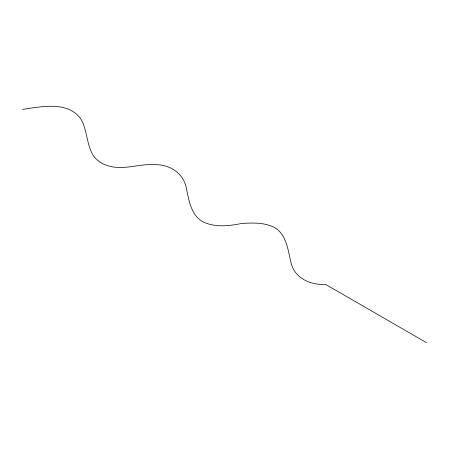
<?xml version="1.0" encoding="UTF-8"?>
<svg xmlns="http://www.w3.org/2000/svg" width="449" height="449" viewBox="0 0 449 449"><rect width="100%" height="100%" fill="white"/><g stroke="black" fill="none" stroke-linecap="round" stroke-linejoin="round"><path stroke-width="0.67" d="M22.45 109.388C41.443 106.71 68.052 100.643 81.05 119.294C87.51 130.676 86.421 144.746 93.482 155.865C97.854 162.168 105.032 165.384 112.351 166.843C126.354 169.419 139.993 163.767 154.058 164.637C169.98 164.239 184.135 173.247 186.616 189.585C189.22 202.011 191.734 217.232 204.969 222.732C216.715 227.447 229.467 225.926 241.545 223.49C252.254 222.771 263.44 222.384 273.435 226.947C286.064 233.345 287.674 248.499 290.598 260.785C293.337 277.561 309.816 285.334 325.525 284.363L426.55 342.688"/></g></svg>
